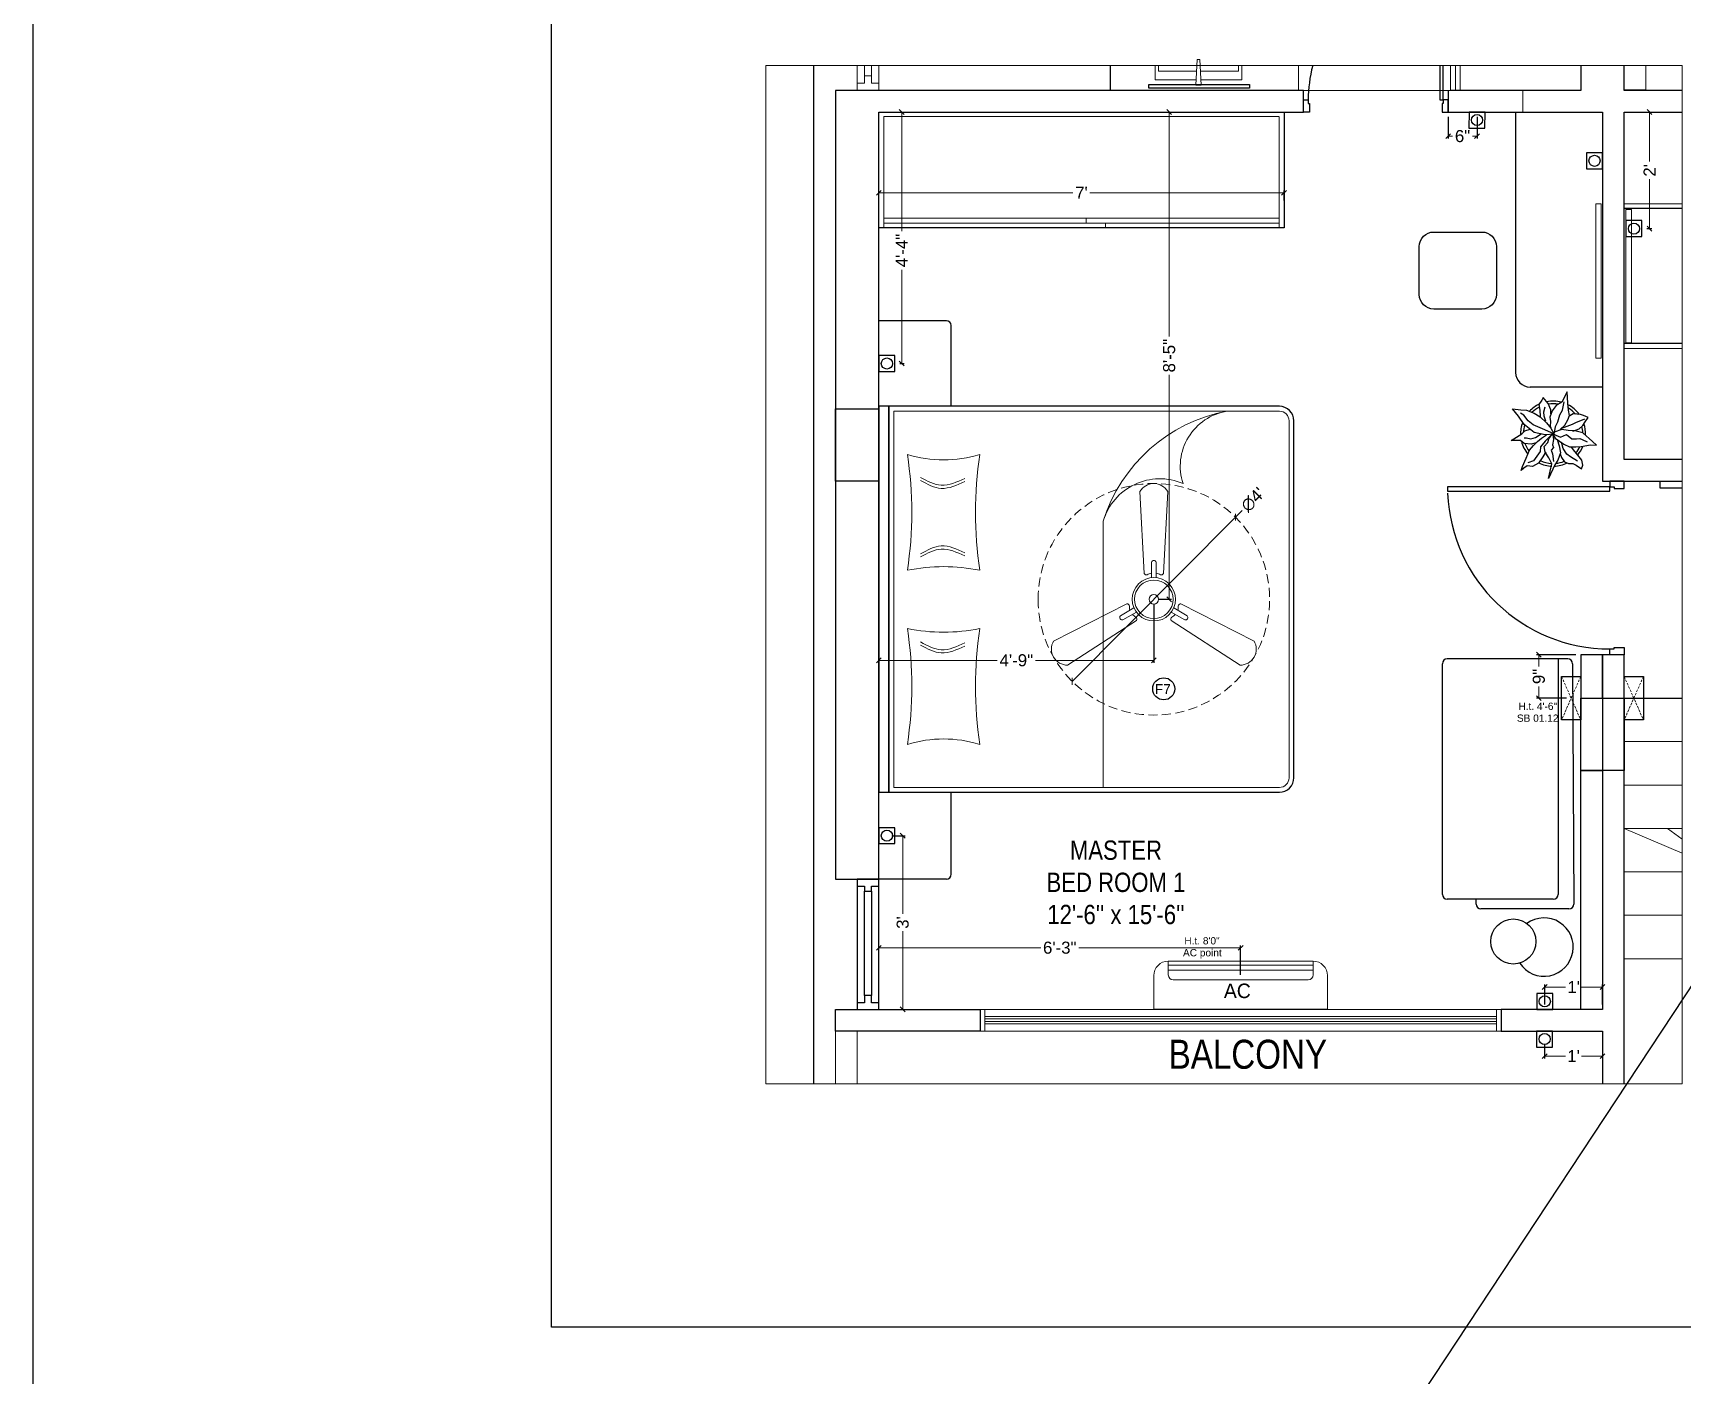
# Model space of a CAD drawing. Header units: millimetres. Extents: x 56222 to 3066687, y -650199 to -121287.
# Drawn here: x 128333.4 to 128675.4, y -184003.9 to -183725.7 of the extents above; entities that cross this region are included whole.
import ezdxf

# ---------------------------------------------------------------- set-up
doc = ezdxf.new("R2010")
doc.units = ezdxf.units.MM
doc.header["$MEASUREMENT"] = 0
doc.header["$PDMODE"] = 35
for name, pattern in [('ACAD_ISO02W100', [15, 12, -3]), ('DASHED', [0.75, 0.5, -0.25]), ('DASHED2', [0.375, 0.25, -0.125])]:
    doc.linetypes.add(name, pattern=pattern)
doc.layers.get('Defpoints').update_dxf_attribs({"color": 220})
doc.layers.add('AR DOOR', color=40, linetype='Continuous')
doc.layers.add('AR ELE-5', color=134, linetype='Continuous')
for name, color, linetype, lineweight in [('COLUMN', 1, 'Continuous', 30), ('dim05', 1, 'Continuous', 13), ('el', 7, 'Continuous', 20), ('ELEC-wires', 1, 'DASHED2', 13), ('Electrical', 84, 'Continuous', 30), ('ELEVATION', 250, 'Continuous', 9), ('ELEVATION ( SPIRAL STAIR )', 250, 'Continuous', 9), ('FIRST FLOOR', 7, 'Continuous', 9), ('FIRST FLOOR ( DW_RAIL )', 7, 'Continuous', 9), ('FIRST FLOOR ( TEXT )', 7, 'Continuous', 9), ('FIRST FLOOR_( PLine )_', 251, 'Continuous', 30), ('FIRST FLOOR_( STAIR )', 251, 'Continuous', 9), ('FURNITURE', 32, 'Continuous', 9), ('Text', 7, 'Continuous', 15), ('TILE', 14, 'Continuous', 9), ('wall', 7, 'Continuous', 30), ('XX~SLAB ( BEAM )~ ( DIM )', 7, 'Continuous', 9)]:
    doc.layers.add(name, color=color, linetype=linetype, lineweight=lineweight)
doc.layers.add('XX~SLAB ( PLINE )', color=251, linetype='Continuous', plot=False)
doc.styles.add('Arial', font='arial.ttf')
doc.styles.add('KATHA', font='swissc.ttf')
doc.styles.get("Standard").update_dxf_attribs({"font": 'arial.ttf', "height": 6})
doc.styles.add('TEXT', font='eurr____.ttf')
doc.dimstyles.new('ISO-25', dxfattribs={"dimtxt": 2.5, "dimasz": 1, "dimexe": 0.5, "dimexo": 1, "dimtad": 0, "dimdec": 1, "dimlunit": 4, "dimtxsty": 'Standard', "dimblk": 'OBLIQUE', "dimcen": 2.5, "dimclrd": 1, "dimclre": 1, "dimclrt": 5, "dimadec": 0, "dimazin": 0, "dimtfac": 1, "dimtdec": 1, "dimtmove": 0, "dimatfit": 3, "dimfxl": 1, "dimlwd": -1, "dimarcsym": 0})

# ---------------------------------------------------------------- blocks, each defined once
blk = doc.blocks.new('*U18')
for points in [[(0, 0), (0, 1120), (-30, 1120), (-30, 0)], [(40, 0), (0, 0), (0, -30), (-10, -30), (-10, -100), (40, -100)], [(-1160, 0), (-1120, 0), (-1120, -30), (-1110, -30), (-1110, -100), (-1160, -100)]]:
    blk.add_lwpolyline(points, close=True)
at = {"layer": 'AR ELE-5', "linetype": 'ByBlock', "ltscale": 15}
blk.add_arc((2, -1), 1122, 92.373, 179.9653, dxfattribs=at)
blk = doc.blocks.new('ARPLS010')
at = {"linetype": 'ByBlock'}
for p, q in [((-0.248, 0.54), (-0.278, 0.467)), ((-0.182, 0.493), (-0.248, 0.54)), ((0.121, 0.605), (-0.013, 0.459)), ((0.091, 0.447), (0.125, 0.522)), ((0.179, 0.666), (0.121, 0.605)), ((0.174, 0.573), (0.179, 0.666)), ((0.2, 0.432), (0.174, 0.573)), ((-0.278, 0.254), (-0.362, 0.24)), ((-0.295, 0.42), (-0.302, 0.309)), ((-0.302, 0.309), (-0.276, 0.258)), ((-0.278, 0.467), (-0.295, 0.42)), ((-0.21, 0.227), (-0.278, 0.254)), ((-0.222, 0.484), (-0.164, 0.347)), ((-0.125, 0.459), (-0.182, 0.493)), ((-0.164, 0.347), (-0.139, 0.295)), ((-0.139, 0.295), (-0.08, 0.131)), ((-0.072, 0.404), (-0.125, 0.459)), ((-0.038, 0.302), (-0.072, 0.404)), ((-0.044, 0.336), (-0.049, 0.232)), ((-0.013, 0.459), (-0.044, 0.336)), ((0.015, 0.209), (0.08, 0.288)), ((0.077, 0.412), (0.091, 0.447)), ((0.082, 0.358), (0.077, 0.412)), ((0.08, 0.288), (0.082, 0.358)), ((0.16, 0.165), (0.204, 0.254)), ((0.203, 0.352), (0.2, 0.432)), ((0.204, 0.254), (0.203, 0.352)), ((0.252, 0.313), (0.216, 0.287)), ((0.33, 0.38), (0.252, 0.313)), ((0.356, 0.269), (0.318, 0.213)), ((0.409, 0.44), (0.33, 0.38)), ((0.425, 0.373), (0.356, 0.269)), ((0.484, 0.459), (0.409, 0.44)), ((0.459, 0.303), (0.485, 0.354)), ((0.459, 0.236), (0.459, 0.303)), ((0.542, 0.434), (0.484, 0.459)), ((0.485, 0.354), (0.533, 0.42)), ((0.533, 0.42), (0.542, 0.434)), ((-0.469, 0.226), (-0.643, 0.216)), ((-0.643, 0.216), (-0.485, 0.134)), ((-0.359, 0.148), (-0.49, 0.172)), ((-0.485, 0.134), (-0.433, 0.051)), ((-0.362, 0.24), (-0.469, 0.226)), ((-0.433, 0.051), (-0.349, -0.011)), ((-0.287, 0.106), (-0.359, 0.148)), ((-0.18, 0.073), (-0.287, 0.106)), ((-0.132, 0.18), (-0.21, 0.227)), ((-0.111, 0.036), (-0.18, 0.073)), ((-0.063, 0.111), (-0.132, 0.18)), ((-0.013, 0.022), (-0.111, 0.036)), ((-0.084, -0.034), (0.007, 0.018)), ((0.003, 0.011), (-0.076, -0.16)), ((-0.049, 0.232), (-0.065, 0.135)), ((-0.065, 0.135), (-0.024, 0.018)), ((-0.024, 0.018), (0.009, 0.005)), ((0.006, -0.002), (0.068, 0.032)), ((0.007, 0.018), (0.02, -0.121)), ((0.009, 0.005), (0.056, 0.114)), ((0.056, 0.114), (0.015, 0.209)), ((0.017, -0.002), (0.091, 0.009)), ((0.068, 0.032), (0.16, 0.165)), ((0.088, 0.065), (0.187, 0.091)), ((0.091, 0.009), (0.173, -0.011)), ((0.227, 0.157), (0.132, 0.131)), ((0.173, -0.011), (0.212, 0.004)), ((0.187, 0.091), (0.297, 0.116)), ((0.212, 0.004), (0.252, -0.03)), ((0.318, 0.213), (0.227, 0.157)), ((0.297, 0.116), (0.408, 0.071)), ((0.309, 0.109), (0.368, 0.128)), ((0.309, -0.01), (0.43, 0.006)), ((0.368, 0.128), (0.432, 0.176)), ((0.408, 0.071), (0.482, 0.024)), ((0.432, 0.176), (0.459, 0.236)), ((0.482, 0.024), (0.689, -0.072)), ((-0.464, -0.073), (-0.558, -0.152)), ((-0.558, -0.152), (-0.517, -0.172)), ((-0.517, -0.172), (-0.447, -0.216)), ((-0.366, -0.036), (-0.464, -0.073)), ((-0.447, -0.216), (-0.363, -0.202)), ((-0.336, -0.142), (-0.413, -0.121)), ((-0.306, -0.033), (-0.366, -0.036)), ((-0.363, -0.202), (-0.263, -0.2)), ((-0.349, -0.011), (-0.256, -0.05)), ((-0.269, -0.135), (-0.336, -0.142)), ((-0.318, -0.29), (-0.259, -0.2)), ((-0.193, -0.113), (-0.269, -0.135)), ((-0.259, -0.2), (-0.168, -0.1)), ((-0.256, -0.05), (-0.185, -0.038)), ((-0.185, -0.038), (-0.114, -0.046)), ((-0.168, -0.1), (-0.084, -0.034)), ((-0.076, -0.16), (-0.138, -0.304)), ((-0.114, -0.046), (-0.093, -0.036)), ((0.02, -0.121), (-0.017, -0.291)), ((0.059, -0.27), (0.005, -0.185)), ((0.01, -0.014), (0.017, -0.002)), ((0.078, -0.064), (0.01, -0.014)), ((0.016, -0.023), (0.116, -0.122)), ((0.07, -0.179), (0.018, -0.1)), ((0.121, -0.239), (0.07, -0.179)), ((0.138, -0.083), (0.078, -0.064)), ((0.116, -0.122), (0.201, -0.195)), ((0.184, -0.299), (0.121, -0.239)), ((0.197, -0.135), (0.138, -0.083)), ((0.283, -0.123), (0.197, -0.135)), ((0.201, -0.195), (0.272, -0.198)), ((0.252, -0.03), (0.309, -0.01)), ((0.272, -0.198), (0.311, -0.225)), ((0.277, -0.114), (0.357, -0.156)), ((0.37, -0.064), (0.283, -0.123)), ((0.311, -0.225), (0.415, -0.304)), ((0.357, -0.156), (0.455, -0.226)), ((0.462, -0.021), (0.37, -0.064)), ((0.455, -0.226), (0.503, -0.317)), ((0.689, -0.072), (0.462, -0.021)), ((-0.382, -0.625), (-0.368, -0.496)), ((-0.368, -0.496), (-0.363, -0.408)), ((-0.363, -0.408), (-0.318, -0.29)), ((-0.287, -0.45), (-0.314, -0.498)), ((-0.199, -0.38), (-0.287, -0.45)), ((-0.141, -0.446), (-0.269, -0.533)), ((-0.138, -0.304), (-0.199, -0.38)), ((-0.017, -0.291), (-0.141, -0.446)), ((-0.042, -0.432), (-0.071, -0.352)), ((0.002, -0.48), (-0.042, -0.432)), ((0.104, -0.646), (0.002, -0.48)), ((0.08, -0.342), (0.059, -0.27)), ((0.064, -0.446), (0.066, -0.407)), ((0.066, -0.407), (0.08, -0.342)), ((0.106, -0.5), (0.104, -0.646)), ((0.15, -0.445), (0.106, -0.5)), ((0.141, -0.261), (0.16, -0.336)), ((0.16, -0.336), (0.15, -0.445)), ((0.252, -0.362), (0.184, -0.299)), ((0.376, -0.416), (0.252, -0.362)), ((0.502, -0.472), (0.376, -0.416)), ((0.415, -0.304), (0.447, -0.388)), ((0.503, -0.317), (0.494, -0.398)), ((0.494, -0.398), (0.528, -0.452)), ((0.567, -0.494), (0.502, -0.472)), ((0.528, -0.452), (0.567, -0.494)), ((-0.269, -0.533), (-0.382, -0.625))]:
    blk.add_line(p, q, dxfattribs=at)
for radius, start, end in [(0.5, 126.2799, 152.7042), (0.458, 130.7647, 148.9789), (0.5, 87.2367, 107.9154), (0.458, 91.6596, 104.0784), (0.5, 49.0791, 67.0324), (0.458, 49.8461, 63.9764), (0.5, 164.9216, 191.0302), (0.458, 169.9629, 188.6517), (0.458, 5.0517, 21.9108), (0.5, 1.3782, 25.7565), (0.5, 205.1623, 226.3204), (0.458, 207.232, 224.0819), (0.458, 334.5625, 357.1532), (0.5, 333.6991, 357.5577), (0.5, 249.553, 272.4234), (0.458, 252.8522, 267.711), (0.5, 283.5324, 308.8712), (0.458, 289.266, 306.1107)]:
    blk.add_arc((0, 0), radius, start, end, dxfattribs=at)
blk = doc.blocks.new('6616')
at = {"color": 242, "linetype": 'DASHED', "true_color": 0xcd2027}
for p, q in [((386784.79, -36915.77), (386775.78, -36911.78)), ((386784.79, -36911.78), (386775.78, -36915.77))]:
    blk.add_line(p, q, dxfattribs=at)
at = {"layer": 'ELEC-wires', "color": 5, "linetype": 'ByBlock', "lineweight": 30, "ltscale": 4}
blk.add_lwpolyline([(386775.78, -36911.78), (386784.79, -36911.78), (386784.79, -36915.77), (386775.78, -36915.77)], close=True, dxfattribs=at)
blk = doc.blocks.new('_Oblique')
at = {"layer": 'wall', "color": 0, "lineweight": -2}
blk.add_line((-0.5, -0.5), (0.5, 0.5), dxfattribs=at)
blk = doc.blocks.new('*D144')
at = {"layer": 'Defpoints', "color": 0, "lineweight": 30, "transparency": 16777216}
for p in [(128626.69, -183742.08), (128632.69, -183742.08), (128632.69, -183747.07)]:
    blk.add_point(p, dxfattribs=at)
at = {"layer": 'dim05', "color": 1, "linetype": 'Continuous', "lineweight": -2, "transparency": 16777216}
for p, q in [((128626.69, -183743.08), (128626.69, -183747.57)), ((128632.69, -183743.08), (128632.69, -183747.57))]:
    blk.add_line(p, q, dxfattribs=at)
at = {"layer": 'dim05', "color": 1, "linetype": 'Continuous', "transparency": 16777216}
for p, q in [((128626.69, -183747.07), (128627.63, -183747.07)), ((128632.69, -183747.07), (128631.76, -183747.07))]:
    blk.add_line(p, q, dxfattribs=at)
at = {"layer": 'dim05', "color": 1, "transparency": 16777216, "rotation": 180}
blk.add_blockref('_Oblique', (128626.69, -183747.07), dxfattribs=at)
at = {"layer": 'dim05', "color": 1, "transparency": 16777216}
blk.add_blockref('_Oblique', (128632.69, -183747.07), dxfattribs=at)
at = {"layer": 'dim05', "color": 5, "lineweight": 25, "transparency": 16777216, "insert": (128629.69, -183747.07), "char_height": 2.5, "attachment_point": 5, "style": 'Arial'}
blk.add_mtext('6"', dxfattribs=at)
blk = doc.blocks.new('fan')
at = {"layer": 'Electrical', "lineweight": 15, "ltscale": 20}
for p, q in [((3300835.29, -509900.78), (3300836.47, -509923.43)), ((3300841.81, -509923.43), (3300842.99, -509900.78)), ((3300838.47, -509924.57), (3300838.47, -509920.25)), ((3300839.81, -509920.28), (3300839.81, -509924.57)), ((3300831.66, -509931.77), (3300811.45, -509942.07)), ((3300829.93, -509935.08), (3300833.64, -509932.93)), ((3300834.31, -509934.09), (3300830.57, -509936.25)), ((3300847.68, -509936.23), (3300843.97, -509934.09)), ((3300844.64, -509932.93), (3300848.38, -509935.09)), ((3300866.83, -509942.07), (3300846.62, -509931.77)), ((3300815.3, -509948.74), (3300834.33, -509936.39)), ((3300843.95, -509936.39), (3300862.98, -509948.74))]:
    blk.add_line(p, q, dxfattribs=at)
at = {"layer": 'Electrical', "linetype": 'DASHED', "lineweight": 15, "ltscale": 5}
blk.add_circle((3300839.14, -509930.53), 32, dxfattribs=at)
at = {"layer": 'Electrical', "lineweight": 15, "ltscale": 20}
for centre, major_axis, start_param, end_param in [((3300839.14, -509902.94), (3.12, 3.12), -0.272136, 1.842967), ((3300839.13, -509920.5), (0.501, 0.501), -0.465536, 1.983618), ((3300839.14, -509930.53), (4.24, -4.24), 3.14161, 9.424795), ((3300839.14, -509930.53), (3.77, -3.77), 1.749190548672175e-05, 6.283202799085073), ((3300837.1, -509923.08), (0.51, 0.51), 2.863014, 4.257784), ((3300839.14, -509926.42), (2.27, -2.27), 2.565057, 2.951308), ((3300839.14, -509926.42), (2.27, 2.27), 0.19032, 0.57657), ((3300841.18, -509923.08), (0.51, -0.51), 5.167028, 6.561799), ((3300839.14, -509930.53), (0.943, 0.943), 1.570814, 7.853999), ((3300831.67, -509932.49), (0.51, -0.51), 0.978238, 2.373008), ((3300835.59, -509932.58), (2.27, -2.27), 3.855511, 4.241762), ((3300835.59, -509932.58), (2.27, -2.27), 4.659452, 5.045703), ((3300842.69, -509932.58), (2.27, 2.27), 4.37911, 4.765361), ((3300842.69, -509932.58), (2.27, 2.27), 5.183051, 5.569301), ((3300846.61, -509932.49), (0.51, -0.51), 2.339416, 3.734186), ((3300830.46, -509935.55), (0.501, -0.501), 3.199655, 5.648809), ((3300833.71, -509936.02), (0.51, 0.51), -1.325776, 0.068994), ((3300844.57, -509936.02), (0.51, -0.51), 3.072633, 4.467404), ((3300847.83, -509935.54), (0.501, 0.501), 3.723254, 6.172408), ((3300815.25, -509944.32), (3.12, -3.12), 3.393055, 5.508159), ((3300863.03, -509944.32), (3.12, -3.12), 5.48745, 7.602554)]:
    blk.add_ellipse(centre, major_axis=major_axis, ratio=1, start_param=start_param, end_param=end_param, dxfattribs=at)
blk = doc.blocks.new('*D145')
at = {"layer": 'Defpoints', "color": 0, "lineweight": 30, "transparency": 16777216}
for p in [(128645.5, -183854.57), (128654.19, -183854.57), (128652.2, -183863.58)]:
    blk.add_point(p, dxfattribs=at)
at = {"layer": 'dim05', "color": 1, "linetype": 'Continuous', "lineweight": -2, "transparency": 16777216}
for p, q in [((128653.19, -183854.57), (128645, -183854.57)), ((128651.2, -183863.58), (128645, -183863.58))]:
    blk.add_line(p, q, dxfattribs=at)
at = {"layer": 'dim05', "color": 1, "linetype": 'Continuous', "transparency": 16777216}
for p, q in [((128645.5, -183854.57), (128645.5, -183857.01)), ((128645.5, -183863.58), (128645.5, -183861.14))]:
    blk.add_line(p, q, dxfattribs=at)
at = {"layer": 'dim05', "color": 1, "transparency": 16777216}
for p, rotation in [((128645.5, -183854.57), 90), ((128645.5, -183863.58), 270)]:
    blk.add_blockref('_Oblique', p, dxfattribs=dict(at, rotation=rotation))
at = {"layer": 'dim05', "color": 5, "lineweight": 25, "transparency": 16777216, "insert": (128645.5, -183859.07), "char_height": 2.5, "attachment_point": 5, "rotation": 90, "style": 'Arial'}
blk.add_mtext('9"', dxfattribs=at)
blk = doc.blocks.new('*D146')
at = {"layer": 'Defpoints', "color": 0, "lineweight": 30, "transparency": 16777216}
for p in [(128646.72, -183923.46), (128646.72, -183928.08), (128658.69, -183928.08)]:
    blk.add_point(p, dxfattribs=at)
at = {"layer": 'dim05', "color": 1, "linetype": 'Continuous', "lineweight": -2, "transparency": 16777216}
for p, q in [((128646.72, -183927.08), (128646.72, -183922.96)), ((128658.69, -183927.08), (128658.69, -183922.96))]:
    blk.add_line(p, q, dxfattribs=at)
at = {"layer": 'dim05', "color": 1, "linetype": 'Continuous', "transparency": 16777216}
for p, q in [((128646.72, -183923.46), (128651.05, -183923.46)), ((128658.69, -183923.46), (128654.36, -183923.46))]:
    blk.add_line(p, q, dxfattribs=at)
at = {"layer": 'dim05', "color": 1, "transparency": 16777216, "rotation": 180}
blk.add_blockref('_Oblique', (128646.72, -183923.46), dxfattribs=at)
at = {"layer": 'dim05', "color": 1, "transparency": 16777216}
blk.add_blockref('_Oblique', (128658.69, -183923.46), dxfattribs=at)
at = {"layer": 'dim05', "color": 5, "lineweight": 25, "transparency": 16777216, "insert": (128652.71, -183923.46), "char_height": 2.5, "attachment_point": 5, "style": 'Arial'}
blk.add_mtext("1'", dxfattribs=at)
blk = doc.blocks.new('*D147')
at = {"layer": 'Defpoints', "color": 0, "lineweight": 30, "transparency": 16777216}
for p in [(128646.69, -183934.23), (128658.69, -183934.7), (128658.69, -183937.77)]:
    blk.add_point(p, dxfattribs=at)
at = {"layer": 'dim05', "color": 1, "linetype": 'Continuous', "lineweight": -2, "transparency": 16777216}
for p, q in [((128646.69, -183935.23), (128646.69, -183938.27)), ((128658.69, -183935.7), (128658.69, -183938.27))]:
    blk.add_line(p, q, dxfattribs=at)
at = {"layer": 'dim05', "color": 1, "linetype": 'Continuous', "transparency": 16777216}
for p, q in [((128646.69, -183937.77), (128651.03, -183937.77)), ((128658.69, -183937.77), (128654.35, -183937.77))]:
    blk.add_line(p, q, dxfattribs=at)
at = {"layer": 'dim05', "color": 1, "transparency": 16777216, "rotation": 180}
blk.add_blockref('_Oblique', (128646.69, -183937.77), dxfattribs=at)
at = {"layer": 'dim05', "color": 1, "transparency": 16777216}
blk.add_blockref('_Oblique', (128658.69, -183937.77), dxfattribs=at)
at = {"layer": 'dim05', "color": 5, "lineweight": 25, "transparency": 16777216, "insert": (128652.69, -183937.77), "char_height": 2.5, "attachment_point": 5, "style": 'Arial'}
blk.add_mtext("1'", dxfattribs=at)
blk = doc.blocks.new('*D148')
at = {"layer": 'Defpoints', "color": 0, "lineweight": 30, "transparency": 16777216}
for p in [(128510.36, -183892.08), (128510.36, -183928.08), (128513.64, -183928.08)]:
    blk.add_point(p, dxfattribs=at)
at = {"layer": 'dim05', "color": 1, "linetype": 'Continuous', "lineweight": -2, "transparency": 16777216}
for p, q in [((128511.36, -183892.08), (128514.14, -183892.08)), ((128511.36, -183928.08), (128514.14, -183928.08))]:
    blk.add_line(p, q, dxfattribs=at)
at = {"layer": 'dim05', "color": 1, "linetype": 'Continuous', "transparency": 16777216}
for p, q in [((128513.64, -183892.08), (128513.64, -183908.3)), ((128513.64, -183928.08), (128513.64, -183911.85))]:
    blk.add_line(p, q, dxfattribs=at)
at = {"layer": 'dim05', "color": 1, "transparency": 16777216}
for p, rotation in [((128513.64, -183892.08), 90), ((128513.64, -183928.08), 270)]:
    blk.add_blockref('_Oblique', p, dxfattribs=dict(at, rotation=rotation))
at = {"layer": 'dim05', "color": 5, "lineweight": 25, "transparency": 16777216, "insert": (128513.64, -183910.08), "char_height": 2.5, "attachment_point": 5, "rotation": 90, "style": 'Arial'}
blk.add_mtext("3'", dxfattribs=at)
blk = doc.blocks.new('*D149')
at = {"layer": 'Defpoints', "color": 0, "lineweight": 30, "transparency": 16777216}
for p in [(128512.01, -183742.08), (128513.44, -183742.08), (128512.01, -183794.2)]:
    blk.add_point(p, dxfattribs=at)
at = {"layer": 'dim05', "color": 1, "linetype": 'Continuous', "lineweight": -2, "transparency": 16777216}
for p, q in [((128513.01, -183742.08), (128513.94, -183742.08)), ((128513.01, -183794.2), (128513.94, -183794.2))]:
    blk.add_line(p, q, dxfattribs=at)
at = {"layer": 'dim05', "color": 1, "linetype": 'Continuous', "transparency": 16777216}
for p, q in [((128513.44, -183742.08), (128513.44, -183766.78)), ((128513.44, -183794.2), (128513.44, -183774.78))]:
    blk.add_line(p, q, dxfattribs=at)
at = {"layer": 'dim05', "color": 1, "transparency": 16777216}
for p, rotation in [((128513.44, -183742.08), 90), ((128513.44, -183794.2), 270)]:
    blk.add_blockref('_Oblique', p, dxfattribs=dict(at, rotation=rotation))
at = {"layer": 'dim05', "color": 5, "lineweight": 25, "transparency": 16777216, "insert": (128513.44, -183770.78), "char_height": 2.5, "attachment_point": 5, "rotation": 90, "style": 'Arial'}
blk.add_mtext('4\'-4"', dxfattribs=at)
blk = doc.blocks.new('*D150')
at = {"layer": 'Defpoints', "color": 0, "lineweight": 30, "transparency": 16777216}
for p in [(128666.86, -183742.08), (128668.45, -183742.08), (128666.86, -183766.24)]:
    blk.add_point(p, dxfattribs=at)
at = {"layer": 'dim05', "color": 1, "linetype": 'Continuous', "lineweight": -2, "transparency": 16777216}
for p, q in [((128667.86, -183742.08), (128668.95, -183742.08)), ((128667.86, -183766.24), (128668.95, -183766.24))]:
    blk.add_line(p, q, dxfattribs=at)
at = {"layer": 'dim05', "color": 1, "linetype": 'Continuous', "transparency": 16777216}
for p, q in [((128668.45, -183742.08), (128668.45, -183752.36)), ((128668.45, -183766.24), (128668.45, -183755.96))]:
    blk.add_line(p, q, dxfattribs=at)
at = {"layer": 'dim05', "color": 1, "transparency": 16777216}
for p, rotation in [((128668.45, -183742.08), 90), ((128668.45, -183766.24), 270)]:
    blk.add_blockref('_Oblique', p, dxfattribs=dict(at, rotation=rotation))
at = {"layer": 'dim05', "color": 5, "lineweight": 25, "transparency": 16777216, "insert": (128668.45, -183754.16), "char_height": 2.5, "attachment_point": 5, "rotation": 90, "style": 'Arial'}
blk.add_mtext("2'", dxfattribs=at)
blk = doc.blocks.new('*D151')
at = {"layer": 'Defpoints', "color": 0, "lineweight": 30, "transparency": 16777216}
for p in [(128508.69, -183845.06), (128565.69, -183843.08), (128565.69, -183855.74)]:
    blk.add_point(p, dxfattribs=at)
at = {"layer": 'dim05', "color": 1, "linetype": 'Continuous', "lineweight": -2, "transparency": 16777216}
for p, q in [((128565.69, -183844.08), (128565.69, -183856.24)), ((128508.69, -183846.06), (128508.69, -183856.24))]:
    blk.add_line(p, q, dxfattribs=at)
at = {"layer": 'dim05', "color": 1, "linetype": 'Continuous', "transparency": 16777216}
for p, q in [((128508.69, -183855.74), (128533.2, -183855.74)), ((128565.69, -183855.74), (128541.19, -183855.74))]:
    blk.add_line(p, q, dxfattribs=at)
at = {"layer": 'dim05', "color": 1, "transparency": 16777216, "rotation": 180}
blk.add_blockref('_Oblique', (128508.69, -183855.74), dxfattribs=at)
at = {"layer": 'dim05', "color": 1, "transparency": 16777216}
blk.add_blockref('_Oblique', (128565.69, -183855.74), dxfattribs=at)
at = {"layer": 'dim05', "color": 5, "lineweight": 25, "transparency": 16777216, "insert": (128537.19, -183855.74), "char_height": 2.5, "attachment_point": 5, "style": 'Arial'}
blk.add_mtext('4\'-9"', dxfattribs=at)
blk = doc.blocks.new('*D152')
at = {"layer": 'Defpoints', "color": 0, "lineweight": 30, "transparency": 16777216}
for p in [(128565.69, -183742.08), (128568.88, -183742.08), (128565.69, -183843.08)]:
    blk.add_point(p, dxfattribs=at)
at = {"layer": 'dim05', "color": 1, "linetype": 'Continuous', "lineweight": -2, "transparency": 16777216}
for p, q in [((128566.69, -183742.08), (128569.38, -183742.08)), ((128566.69, -183843.08), (128569.38, -183843.08))]:
    blk.add_line(p, q, dxfattribs=at)
at = {"layer": 'dim05', "color": 1, "linetype": 'Continuous', "transparency": 16777216}
for p, q in [((128568.88, -183742.08), (128568.88, -183788.63)), ((128568.88, -183843.08), (128568.88, -183796.53))]:
    blk.add_line(p, q, dxfattribs=at)
at = {"layer": 'dim05', "color": 1, "transparency": 16777216}
for p, rotation in [((128568.88, -183742.08), 90), ((128568.88, -183843.08), 270)]:
    blk.add_blockref('_Oblique', p, dxfattribs=dict(at, rotation=rotation))
at = {"layer": 'dim05', "color": 5, "lineweight": 25, "transparency": 16777216, "insert": (128568.88, -183792.58), "char_height": 2.5, "attachment_point": 5, "rotation": 90, "style": 'Arial'}
blk.add_mtext('8\'-5"', dxfattribs=at)
blk = doc.blocks.new('*D153')
at = {"layer": 'Defpoints', "color": 0, "lineweight": 30, "transparency": 16777216}
for p in [(128582.62, -183826.06), (128548.77, -183860.09)]:
    blk.add_point(p, dxfattribs=at)
at = {"layer": 'dim05', "color": 1, "linetype": 'Continuous', "transparency": 16777216}
for p in [(128548.77, -183860.09), (128584.03, -183824.64)]:
    blk.add_line(p, (128582.62, -183826.06), dxfattribs=at)
at = {"layer": 'dim05', "color": 1, "transparency": 16777216}
for p, rotation in [((128582.62, -183826.06), 225.1572873097683), ((128548.77, -183860.09), 45.15728730976837)]:
    blk.add_blockref('_Oblique', p, dxfattribs=dict(at, rotation=rotation))
at = {"layer": 'dim05', "color": 5, "lineweight": 25, "transparency": 16777216, "insert": (128586.24, -183822.42), "char_height": 2.5, "attachment_point": 5, "rotation": 45.1573, "style": 'Arial'}
blk.add_mtext("∅4'", dxfattribs=at)
blk = doc.blocks.new('ac paln')
at = {"layer": 'Electrical', "lineweight": 15}
for p, q in [((389238.69, -37646.36), (389238.69, -37610.34)), ((389238.69, -37610.34), (389245.67, -37610.34)), ((389244.81, -37642.35), (389244.81, -37614.35)), ((389245.81, -37613.35), (389248.68, -37613.35)), ((389246.82, -37643.35), (389246.82, -37613.35)), ((389247.82, -37643.35), (389247.82, -37613.35)), ((389248.68, -37613.35), (389248.68, -37643.35)), ((389248.68, -37643.35), (389248.68, -37613.35)), ((389245.81, -37643.35), (389248.68, -37643.35)), ((389248.68, -37643.35), (389248.68, -37643.35)), ((389245.67, -37646.36), (389238.69, -37646.36))]:
    blk.add_line(p, q, dxfattribs=at)
for centre, start, end in [((389245.67, -37613.35), 0, 90), ((389245.67, -37643.35), 270, 0)]:
    blk.add_arc(centre, 3.01, start, end, dxfattribs=at)
at = {"layer": 'Electrical', "lineweight": 15, "extrusion": (0, 0, -1)}
for centre, start_param, end_param in [((389245.81, -37614.35), -0.785398, 0.785398), ((389245.81, -37642.35), 3.926991, 5.497787)]:
    blk.add_ellipse(centre, major_axis=(-0.71, 0.71), ratio=1, start_param=start_param, end_param=end_param, dxfattribs=at)
at = {"layer": 'Text', "style": 'TEXT'}
blk.add_text('AC', height=3, rotation=270, dxfattribs=at).set_placement((389241.02, -37624.87))
blk = doc.blocks.new('*D154')
at = {"layer": 'Defpoints', "color": 0, "lineweight": 30, "transparency": 16777216}
for p in [(128583.69, -183915.31), (128508.69, -183920.64), (128583.69, -183921.95)]:
    blk.add_point(p, dxfattribs=at)
at = {"layer": 'dim05', "color": 1, "linetype": 'Continuous', "lineweight": -2, "transparency": 16777216}
for p, q in [((128508.69, -183919.64), (128508.69, -183914.81)), ((128583.69, -183920.95), (128583.69, -183914.81))]:
    blk.add_line(p, q, dxfattribs=at)
at = {"layer": 'dim05', "color": 1, "linetype": 'Continuous', "transparency": 16777216}
for p, q in [((128508.69, -183915.31), (128542.24, -183915.31)), ((128583.69, -183915.31), (128550.15, -183915.31))]:
    blk.add_line(p, q, dxfattribs=at)
at = {"layer": 'dim05', "color": 1, "transparency": 16777216, "rotation": 180}
blk.add_blockref('_Oblique', (128508.69, -183915.31), dxfattribs=at)
at = {"layer": 'dim05', "color": 1, "transparency": 16777216}
blk.add_blockref('_Oblique', (128583.69, -183915.31), dxfattribs=at)
at = {"layer": 'dim05', "color": 5, "lineweight": 25, "transparency": 16777216, "insert": (128546.19, -183915.31), "char_height": 2.5, "attachment_point": 5, "style": 'Arial'}
blk.add_mtext('6\'-3"', dxfattribs=at)
blk = doc.blocks.new('*D178')
at = {"layer": 'Defpoints', "color": 0, "lineweight": 30, "transparency": 16777216}
for p in [(128592.69, -183758.81), (128508.69, -183761.42), (128592.69, -183761.42)]:
    blk.add_point(p, dxfattribs=at)
at = {"layer": 'dim05', "color": 1, "linetype": 'Continuous', "lineweight": -2, "transparency": 16777216}
for p, q in [((128508.69, -183760.42), (128508.69, -183758.31)), ((128592.69, -183760.42), (128592.69, -183758.31))]:
    blk.add_line(p, q, dxfattribs=at)
at = {"layer": 'dim05', "color": 1, "linetype": 'Continuous', "transparency": 16777216}
for p, q in [((128508.69, -183758.81), (128548.93, -183758.81)), ((128592.69, -183758.81), (128552.46, -183758.81))]:
    blk.add_line(p, q, dxfattribs=at)
at = {"layer": 'dim05', "color": 1, "transparency": 16777216, "rotation": 180}
blk.add_blockref('_Oblique', (128508.69, -183758.81), dxfattribs=at)
at = {"layer": 'dim05', "color": 1, "transparency": 16777216}
blk.add_blockref('_Oblique', (128592.69, -183758.81), dxfattribs=at)
at = {"layer": 'dim05', "color": 5, "lineweight": 25, "transparency": 16777216, "insert": (128550.69, -183758.81), "char_height": 2.5, "attachment_point": 5, "style": 'Arial'}
blk.add_mtext("7'", dxfattribs=at)

msp = doc.modelspace()

# ---------------------------------------------------------------- linework, layer by layer
msp.add_lwpolyline([(128624.944, -183732.454), (128624.944, -183739.576), (128625.694, -183739.576), (128625.694, -183732.454)])
for points in [[(128596.694, -183739.576), (128597.694, -183739.576), (128597.694, -183740.326), (128597.944, -183740.326), (128597.944, -183742.076), (128596.694, -183742.076)], [(128626.694, -183739.576), (128625.694, -183739.576), (128625.694, -183740.326), (128625.444, -183740.326), (128625.444, -183742.076), (128626.694, -183742.076)]]:
    msp.add_lwpolyline(points, close=True)
at = {"layer": 'AR ELE-5', "linetype": 'ByBlock', "ltscale": 15}
msp.add_arc((128625.735, -183739.593), 28.041, 165.25196, 179.96526, dxfattribs=at)
at = {"layer": 'COLUMN'}
for points in [[(128499.694, -183803.576), (128508.694, -183803.576), (128508.694, -183818.576), (128499.694, -183818.576)], [(128654.194, -183863.576), (128663.194, -183863.576), (128663.194, -183878.576), (128654.194, -183878.576)]]:
    msp.add_lwpolyline(points, close=True, dxfattribs=at)
at = {"layer": 'ELEVATION', "lineweight": 0}
msp.add_lwpolyline([(128485.297, -183732.454), (128675.184, -183732.454), (128675.184, -183943.553), (128485.297, -183943.553)], close=True, dxfattribs=at)
at = {"layer": 'ELEVATION ( SPIRAL STAIR )', "color": 5}
for points in [[(128657.294, -183761.117), (128658.444, -183761.117), (128658.444, -183793.076), (128657.294, -183793.076)], [(128663.545, -183762.267), (128664.695, -183762.267), (128664.695, -183789.886), (128663.545, -183789.886)]]:
    msp.add_lwpolyline(points, close=True, dxfattribs=at)
at = {"layer": 'FIRST FLOOR'}
for p, q in [((128508.694, -183737.576), (128508.694, -183732.454)), ((128654.194, -183737.576), (128654.194, -183732.454)), ((128663.194, -183737.576), (128663.194, -183732.454)), ((128499.694, -183737.576), (128654.194, -183737.576)), ((128596.694, -183742.076), (128596.694, -183737.576)), ((128642.194, -183742.076), (128642.194, -183737.576)), ((128663.194, -183737.576), (128675.184, -183737.576)), ((128508.694, -183928.076), (128508.694, -183742.076)), ((128508.694, -183742.076), (128596.694, -183742.076)), ((128626.694, -183742.076), (128658.694, -183742.076)), ((128658.694, -183742.076), (128658.694, -183818.576)), ((128663.194, -183742.076), (128675.184, -183742.076)), ((128663.194, -183742.076), (128663.194, -183814.076)), ((128663.194, -183814.076), (128675.184, -183814.076)), ((128658.694, -183818.576), (128675.184, -183818.576)), ((128663.194, -183943.553), (128663.194, -183854.576)), ((128658.694, -183928.076), (128658.694, -183878.576)), ((128663.194, -183878.576), (128658.694, -183878.576)), ((128499.694, -183901.076), (128508.694, -183901.076)), ((128529.694, -183928.076), (128508.694, -183928.076)), ((128529.694, -183928.076), (128529.694, -183932.576)), ((128658.694, -183928.076), (128637.694, -183928.076)), ((128637.694, -183928.076), (128637.694, -183932.576)), ((128658.694, -183932.576), (128499.694, -183932.576)), ((128658.694, -183943.553), (128658.694, -183932.576))]:
    msp.add_line(p, q, dxfattribs=at)
at = {"layer": 'FIRST FLOOR', "ltscale": 0.7}
msp.add_lwpolyline([(128495.194, -183943.553), (128495.194, -183732.454)], dxfattribs=at)
at = {"layer": 'FIRST FLOOR'}
msp.add_lwpolyline([(128499.694, -183943.553), (128499.694, -183932.576), (128504.194, -183932.576), (128504.194, -183943.553)], dxfattribs=at)
at = {"layer": 'FIRST FLOOR', "color": 1, "linetype": 'ACAD_ISO02W100', "ltscale": 0.7}
msp.add_lwpolyline([(128499.694, -183943.553), (128499.694, -183932.576)], dxfattribs=at)
at = {"layer": 'FIRST FLOOR ( DW_RAIL )'}
for points in [[(128507.194, -183732.454), (128507.194, -183734.576), (128505.694, -183734.576), (128505.694, -183736.076), (128504.194, -183736.076), (128504.194, -183737.576), (128508.694, -183737.576), (128508.694, -183736.076), (128507.194, -183736.076), (128507.194, -183734.576), (128505.694, -183734.576), (128505.694, -183732.454)], [(128504.194, -183732.454), (128504.194, -183737.576), (128508.694, -183737.576), (128508.694, -183732.454)], [(128530.694, -183932.576), (128530.694, -183928.076)], [(128636.694, -183928.076), (128636.694, -183932.576)]]:
    msp.add_lwpolyline(points, dxfattribs=at)
for points in [[(128530.694, -183929.576), (128636.694, -183929.576), (128636.694, -183930.076), (128530.694, -183930.076)], [(128530.694, -183930.576), (128636.694, -183930.576), (128636.694, -183931.076), (128530.694, -183931.076)]]:
    msp.add_lwpolyline(points, close=True, dxfattribs=at)
at = {"layer": 'FIRST FLOOR_( PLine )_'}
for p, q in [((128654.194, -183732.454), (128654.194, -183737.576)), ((128663.194, -183737.576), (128663.194, -183732.454)), ((128626.694, -183737.576), (128626.694, -183742.076)), ((128654.194, -183737.576), (128627.194, -183737.576)), ((128675.184, -183737.576), (128663.194, -183737.576)), ((128626.694, -183742.076), (128658.694, -183742.076)), ((128658.694, -183742.076), (128658.694, -183818.576)), ((128663.194, -183814.076), (128663.194, -183742.076)), ((128663.194, -183742.076), (128675.184, -183742.076)), ((128675.184, -183814.076), (128663.194, -183814.076)), ((128658.694, -183818.576), (128675.184, -183818.576))]:
    msp.add_line(p, q, dxfattribs=at)
for points in [[(128508.694, -183742.076), (128596.694, -183742.076), (128596.694, -183737.576), (128499.694, -183737.576), (128499.694, -183742.076)], [(128499.694, -183742.076), (128499.694, -183901.076), (128508.694, -183901.076), (128508.694, -183742.076)], [(128663.194, -183943.553), (128663.194, -183854.576), (128658.694, -183854.576), (128658.694, -183928.076), (128637.694, -183928.076), (128637.694, -183932.576), (128658.694, -183932.576), (128658.694, -183943.553)]]:
    msp.add_lwpolyline(points, dxfattribs=at)
msp.add_lwpolyline([(128508.694, -183928.076), (128529.694, -183928.076), (128529.694, -183932.576), (128499.694, -183932.576), (128499.694, -183928.076), (128499.694, -183928.076), (128499.694, -183928.076), (128508.694, -183928.076)], close=True, dxfattribs=at)
at = {"layer": 'FIRST FLOOR_( STAIR )'}
for p, q in [((128675.184, -183863.576), (128663.194, -183863.576)), ((128675.184, -183872.576), (128663.194, -183872.576)), ((128675.184, -183881.576), (128663.194, -183881.576)), ((128675.184, -183890.576), (128663.194, -183890.576)), ((128675.184, -183899.576), (128663.194, -183899.576)), ((128675.184, -183908.576), (128663.194, -183908.576)), ((128675.184, -183917.576), (128663.194, -183917.576))]:
    msp.add_line(p, q, dxfattribs=at)
msp.add_lwpolyline([(128675.184, -183895.715), (128663.194, -183890.576), (128672.194, -183890.576), (128675.184, -183892.819)], dxfattribs=at)
at = {"layer": 'FURNITURE', "color": 5, "lineweight": 30, "ltscale": 10000}
msp.add_line((128556.694, -183737.576), (128556.694, -183732.454), dxfattribs=at)
at = {"layer": 'FURNITURE'}
for p, q in [((128627.194, -183737.576), (128627.194, -183732.454)), ((128628.194, -183737.576), (128628.194, -183732.454)), ((128629.194, -183737.576), (128629.194, -183732.454)), ((128509.694, -183742.98), (128591.694, -183742.98)), ((128509.694, -183765.98), (128509.694, -183742.98)), ((128591.694, -183743.076), (128591.694, -183766.076)), ((128675.184, -183761.076), (128663.194, -183761.076)), ((128591.694, -183764.076), (128509.694, -183764.076)), ((128591.694, -183765.076), (128509.694, -183765.076)), ((128551.694, -183764.076), (128551.694, -183765.076)), ((128555.694, -183765.076), (128555.694, -183766.076)), ((128675.184, -183791.076), (128663.194, -183791.076)), ((128555.22, -183882.076), (128555.22, -183826.883))]:
    msp.add_line(p, q, dxfattribs=at)
at = {"layer": 'FURNITURE', "lineweight": 30}
for p, q in [((128640.694, -183742.076), (128640.694, -183796.076)), ((128675.184, -183762.076), (128663.194, -183762.076)), ((128522.694, -183785.327), (128508.694, -183785.327)), ((128523.694, -183803.076), (128523.694, -183786.327)), ((128675.184, -183790.076), (128663.194, -183790.076)), ((128658.694, -183799.076), (128643.694, -183799.076)), ((128625.496, -183904.251), (128625.496, -183856.427)), ((128645.496, -183855.427), (128626.496, -183855.427)), ((128651.481, -183855.427), (128628.358, -183855.427)), ((128649.496, -183855.427), (128649.496, -183904.251)), ((128652.481, -183856.427), (128652.746, -183906.251)), ((128523.694, -183900.076), (128523.694, -183883.076)), ((128522.694, -183901.076), (128508.694, -183901.076)), ((128648.496, -183905.251), (128626.496, -183905.251)), ((128632.496, -183906.251), (128632.496, -183905.251)), ((128651.746, -183907.251), (128633.496, -183907.251))]:
    msp.add_line(p, q, dxfattribs=at)
at = {"layer": 'FURNITURE', "color": 242, "lineweight": 30, "true_color": 0xcd2027}
msp.add_lwpolyline([(128440.843, -183466.938), (129430.644, -183466.938), (129430.644, -183993.967), (128440.843, -183993.967)], close=True, dxfattribs=at)
at = {"layer": 'FURNITURE'}
msp.add_lwpolyline([(128574.658, -183731.193), (128575.23, -183731.192), (128575.488, -183736.489), (128574.408, -183736.49)], close=True, dxfattribs=at)
for points in [[(128556.694, -183732.454), (128556.694, -183737.576), (128508.694, -183737.576), (128508.694, -183732.454)], [(128595.694, -183732.454), (128595.694, -183737.576), (128556.694, -183737.576), (128556.694, -183732.454)], [(128565.945, -183732.454), (128565.946, -183735.415), (128574.459, -183735.41)], [(128566.665, -183732.454), (128566.665, -183733.614), (128574.544, -183733.609)], [(128575.348, -183733.609), (128583.225, -183733.595), (128583.224, -183732.454)], [(128575.435, -183735.409), (128583.946, -183735.395), (128583.945, -183732.454)], [(128667.694, -183732.454), (128667.694, -183737.482), (128663.194, -183737.482), (128663.194, -183732.454)]]:
    msp.add_lwpolyline(points, dxfattribs=at)
at = {"layer": 'FURNITURE', "color": 5, "lineweight": 30, "ltscale": 10000}
msp.add_lwpolyline([(128564.654, -183736.37), (128585.521, -183736.37), (128585.521, -183737.108), (128564.654, -183737.108)], close=True, dxfattribs=at)
at = {"layer": 'FURNITURE', "lineweight": 30}
for points in [[(128508.694, -183742.076), (128592.694, -183742.076), (128592.694, -183766.076), (128508.694, -183766.076)], [(128510.793, -183883.076), (128510.793, -183803.076), (128508.694, -183803.076), (128508.694, -183883.076)], [(128658.694, -183854.576), (128654.194, -183854.576), (128654.194, -183863.576), (128658.694, -183863.576)], [(128654.194, -183878.576), (128658.694, -183878.576), (128658.694, -183928.076), (128654.194, -183928.076)]]:
    msp.add_lwpolyline(points, close=True, dxfattribs=at)
for points in [[(128623.718, -183766.947), (128633.687, -183766.947, -0.4142136), (128636.687, -183769.947), (128636.687, -183779.903, -0.4142136), (128633.687, -183782.903), (128623.718, -183782.903, -0.4142136), (128620.718, -183779.903), (128620.718, -183769.947, -0.4142136)], [(128594.724, -183880.076), (128594.724, -183806.076, 0.4142136), (128591.724, -183803.076), (128510.793, -183803.076), (128510.793, -183883.076), (128591.724, -183883.076, 0.4142136)]]:
    msp.add_lwpolyline(points, format="xyb", close=True, dxfattribs=at)
at = {"layer": 'FURNITURE'}
for points in [[(128593.724, -183880.076), (128593.724, -183806.076, 0.4142136), (128591.724, -183804.076), (128511.793, -183804.076), (128511.793, -183882.076), (128591.724, -183882.076, 0.4142136)], [(128571.741, -183819.087, 0.4510747), (128555.22, -183826.883, -0.2776575), (128580.862, -183804.076, 0.4593765), (128571.741, -183819.087)]]:
    msp.add_lwpolyline(points, format="xyb", close=True, dxfattribs=at)
at = {"layer": 'FURNITURE', "elevation": -0.005}
for points in [[(128529.614, -183837.067, 0.1005861), (128514.614, -183837.067, 0.0757258), (128514.614, -183813.067, 0.1489672), (128529.614, -183813.067, 0.0741156)], [(128529.614, -183849.148, -0.1005861), (128514.614, -183849.148, -0.0757258), (128514.614, -183873.148, -0.1489672), (128529.614, -183873.148, -0.0741156)]]:
    msp.add_lwpolyline(points, format="xyb", close=True, dxfattribs=at)
at = {"layer": 'FURNITURE', "lineweight": 30}
msp.add_lwpolyline([(128675.184, -183820.041), (128670.643, -183820.043), (128670.643, -183818.599), (128675.184, -183818.598)], dxfattribs=at)
at = {"layer": 'FURNITURE', "color": 1, "lineweight": 30, "ltscale": 4}
msp.add_circle((128567.753, -183861.638), 2.291, dxfattribs=at)
at = {"layer": 'FURNITURE', "lineweight": 30}
msp.add_circle((128640.209, -183914.014), 4.675, dxfattribs=at)
for centre, radius, start, end in [((128522.694, -183786.327), 1, 0, 90), ((128643.694, -183796.076), 3, 180, 270), ((128626.496, -183856.427), 1, 90, 180), ((128651.481, -183856.427), 1, 0, 90), ((128522.694, -183900.076), 1, 270, 0), ((128626.496, -183904.251), 1, 180, 270), ((128633.496, -183906.251), 1, 180, 270), ((128648.496, -183904.251), 1, 270, 0), ((128651.746, -183906.251), 1, 270, 0), ((128646.58, -183915.172), 6.047, 213.37399, 126.01662)]:
    msp.add_arc(centre, radius, start, end, dxfattribs=at)
at = {"layer": 'FURNITURE'}
for points in [[(128517.352, -183817.809, -0.005), (128518.769, -183818.581, -0.005), (128521.763, -183820.211, -0.005), (128524.88, -183818.771, -0.005), (128526.521, -183818.012, -0.005)], [(128517.352, -183818.453, -0.005), (128518.769, -183819.225, -0.005), (128521.763, -183820.856, -0.005), (128524.88, -183819.416, -0.005), (128526.521, -183818.657, -0.005)], [(128517.352, -183833.644, -0.005), (128518.769, -183832.872, -0.005), (128521.763, -183831.242, -0.005), (128524.88, -183832.682, -0.005), (128526.521, -183833.441, -0.005)], [(128517.352, -183834.289, -0.005), (128518.769, -183833.517, -0.005), (128521.763, -183831.886, -0.005), (128524.88, -183833.327, -0.005), (128526.521, -183834.086, -0.005)], [(128517.352, -183851.925, -0.005), (128518.769, -183852.697, -0.005), (128521.763, -183854.328, -0.005), (128524.88, -183852.888, -0.005), (128526.521, -183852.129, -0.005)], [(128517.352, -183852.57, -0.005), (128518.769, -183853.342, -0.005), (128521.763, -183854.973, -0.005), (128524.88, -183853.532, -0.005), (128526.521, -183852.774, -0.005)]]:
    msp.add_open_spline(points, degree=3, knots=[0, 0, 0, 0, 4.5779171, 9.671137, 9.671137, 9.671137, 9.671137], dxfattribs=at)
at = {"layer": 'TILE', "color": 242, "lineweight": 30, "true_color": 0xcd2027}
msp.add_line((128333.367, -184444.332), (129733.325, -182322.254), dxfattribs=at)
msp.add_lwpolyline([(129733.325, -182322.254), (128333.367, -182322.254), (128333.367, -184444.332), (129733.325, -184444.332)], close=True, dxfattribs=at)
at = {"layer": 'XX~SLAB ( BEAM )~ ( DIM )', "color": 6, "lineweight": 30}
for points in [[(128631.017, -183745.386), (128634.336, -183745.386), (128634.353, -183742.076), (128631.035, -183742.076)], [(128655.367, -183753.841), (128658.685, -183753.841), (128658.703, -183750.531), (128655.384, -183750.531)], [(128663.536, -183767.899), (128666.854, -183767.899), (128666.872, -183764.589), (128663.553, -183764.589)], [(128508.685, -183795.856), (128512.004, -183795.856), (128512.021, -183792.546), (128508.703, -183792.546)], [(128508.685, -183893.731), (128512.004, -183893.731), (128512.021, -183890.421), (128508.703, -183890.421)], [(128645.059, -183928.076), (128648.378, -183928.076), (128648.395, -183924.766), (128645.076, -183924.766)], [(128645.017, -183935.886), (128648.336, -183935.886), (128648.353, -183932.576), (128645.035, -183932.576)]]:
    msp.add_lwpolyline(points, close=True, dxfattribs=at)
at = {"layer": 'XX~SLAB ( BEAM )~ ( DIM )'}
msp.add_lwpolyline([(128529.694, -183928.076), (128637.694, -183928.076), (128637.694, -183932.576), (128529.694, -183932.576)], close=True, dxfattribs=at)
at = {"layer": 'XX~SLAB ( BEAM )~ ( DIM )', "color": 6, "lineweight": 30}
for centre in [(128632.69, -183743.731), (128657.039, -183752.186), (128665.208, -183766.244), (128510.358, -183794.201), (128510.358, -183892.076), (128646.731, -183926.421), (128646.69, -183934.231)]:
    msp.add_circle(centre, 1.155, dxfattribs=at)
at = {"layer": 'XX~SLAB ( PLINE )'}
for points in [[(128495.194, -183943.553), (128495.194, -183732.454)], [(128663.194, -183943.553), (128663.194, -183863.576), (128675.184, -183863.576)]]:
    msp.add_lwpolyline(points, dxfattribs=at)
msp.add_lwpolyline([(128504.194, -183901.076), (128504.194, -183902.576), (128505.694, -183902.576), (128505.694, -183903.607), (128507.194, -183903.607), (128507.194, -183925.229), (128505.694, -183925.229), (128505.694, -183926.729), (128504.194, -183926.729), (128504.194, -183928.076), (128508.694, -183928.076), (128508.694, -183926.729), (128507.194, -183926.729), (128507.194, -183925.229), (128505.694, -183925.229), (128505.694, -183903.607), (128507.194, -183903.607), (128507.194, -183902.576), (128508.694, -183902.576), (128508.694, -183901.076), (128504.194, -183901.076), (128504.194, -183928.076), (128508.694, -183928.076), (128508.694, -183901.076)], close=True, dxfattribs=at)

# ---------------------------------------------------------------- block references
at = {"xscale": 13.47973786482115, "yscale": 13.47973786482115, "zscale": 13.47973786482115, "rotation": 270.106449045987}
msp.add_blockref('ARPLS010', (128648.446, -183808.74), dxfattribs=at)
at = {"layer": 'AR DOOR', "linetype": 'ByBlock', "lineweight": -2, "extrusion": (0, 0, -1), "xscale": -0.02999999999996949, "yscale": 0.02999999999996949, "zscale": -0.02999999999996949, "rotation": 270}
msp.add_blockref('*U18', (-128660.194, -183819.776), dxfattribs=at)
at = {"layer": 'dim05', "color": 1, "lineweight": 35, "xscale": -0.7500069902881101, "yscale": 0.7500069902881101, "zscale": 0.7500069902881101}
msp.add_blockref('fan', (2604218.123, 198608.385), dxfattribs=at)
at = {"layer": 'dim05', "color": 27, "lineweight": 25, "true_color": 0x7d5120, "rotation": 90}
msp.add_blockref('ac paln', (90955.344, -573166.764), dxfattribs=at)
at = {"layer": 'el', "color": 1, "rotation": 90}
for p in [(91738.423, -570643.863), (91751.41, -570643.863)]:
    msp.add_blockref('6616', p, dxfattribs=at)

# ---------------------------------------------------------------- texts
at = {"layer": 'Electrical', "color": 240, "true_color": 0xed1f24, "transparency": 33554687}
for s, p in [('H.t. 4\'-6"', (128641.26, -183866.002)), ('H.t. 8\'0"', (128572.017, -183914.619))]:
    msp.add_text(s, height=1.5, dxfattribs=at).set_placement(p)
at = {"layer": 'Electrical', "color": 5, "transparency": 33554687}
for s, p in [('SB 01.12', (128640.948, -183868.464)), ('AC point', (128571.735, -183917.09))]:
    msp.add_text(s, height=1.5, dxfattribs=at).set_placement(p)
at = {"layer": 'Electrical', "color": 1, "insert": (128569.215, -183860.662), "char_height": 2.0357, "attachment_point": 3}
msp.add_mtext_dynamic_manual_height_columns('F7', width=2.03575, gutter_width=0.679, heights=[2.601], dxfattribs=at)
at = {"layer": 'FIRST FLOOR ( TEXT )', "attachment_point": 5, "style": 'KATHA'}
for s, insert, char_height in [("MASTER \\PBED ROOM 1\\P12'-6'' x 15'-6''", (128557.84, -183901.778), 4), ('BALCONY', (128585.182, -183937.426), 6)]:
    msp.add_mtext(s, dxfattribs=dict(at, insert=insert, char_height=char_height))

# ---------------------------------------------------------------- dimensions: what is measured, and where the dimension line sits
at = {"layer": 'dim05', "color": 27, "lineweight": 25, "true_color": 0x7d5120}
dim = msp.add_linear_dim(base=(128513.443, -183742.076), p1=(128512.013, -183794.201), p2=(128512.013, -183742.076), angle=90, dimstyle='ISO-25', override={"dimtxsty": 'Arial'}, dxfattribs=at)
dim.commit()
dim.dimension.update_dxf_attribs({"geometry": '*D149', "text_midpoint": (128513.443, -183770.783), "dimtype": 160})
for base, p1, p2, picture, middle in [((128568.883, -183742.076), (128565.694, -183843.076), (128565.694, -183742.076), '*D152', (128568.883, -183792.576)), ((128668.449, -183742.076), (128666.863, -183766.244), (128666.863, -183742.076), '*D150', (128668.449, -183754.16)), ((128645.496, -183854.572), (128652.201, -183863.576), (128654.194, -183854.572), '*D145', (128645.496, -183859.074)), ((128513.64, -183928.076), (128510.358, -183892.076), (128510.358, -183928.076), '*D148', (128513.64, -183910.076))]:
    dim = msp.add_linear_dim(base=base, p1=p1, p2=p2, angle=90, dimstyle='ISO-25', override={"dimtxsty": 'Arial'}, dxfattribs=at)
    dim.commit()
    dim.dimension.update_dxf_attribs({"geometry": picture, "text_midpoint": middle})
for base, p1, p2, picture, middle in [((128632.694, -183747.067), (128626.694, -183742.076), (128632.694, -183742.076), '*D144', (128629.694, -183747.067)), ((128592.694, -183758.806), (128508.694, -183761.423), (128592.694, -183761.423), '*D178', (128550.694, -183758.806)), ((128565.694, -183855.743), (128508.694, -183845.065), (128565.694, -183843.076), '*D151', (128537.194, -183855.743)), ((128583.694, -183915.309), (128508.694, -183920.637), (128583.694, -183921.954), '*D154', (128546.194, -183915.309)), ((128646.718, -183923.457), (128658.694, -183928.076), (128646.718, -183928.076), '*D146', (128652.706, -183923.457)), ((128658.694, -183937.774), (128646.69, -183934.231), (128658.694, -183934.699), '*D147', (128652.692, -183937.774))]:
    dim = msp.add_linear_dim(base=base, p1=p1, p2=p2, dimstyle='ISO-25', override={"dimtxsty": 'Arial'}, dxfattribs=at)
    dim.commit()
    dim.dimension.update_dxf_attribs({"geometry": picture, "text_midpoint": middle})
dim = msp.add_diameter_dim_2p(p1=(128548.77, -183860.093), p2=(128582.618, -183826.059), dimstyle='ISO-25', override={"dimtxsty": 'Arial'}, dxfattribs=at)
dim.commit()
dim.dimension.update_dxf_attribs({"geometry": '*D153', "text_midpoint": (128586.239, -183822.418)})

doc.saveas('drawing.dxf')
